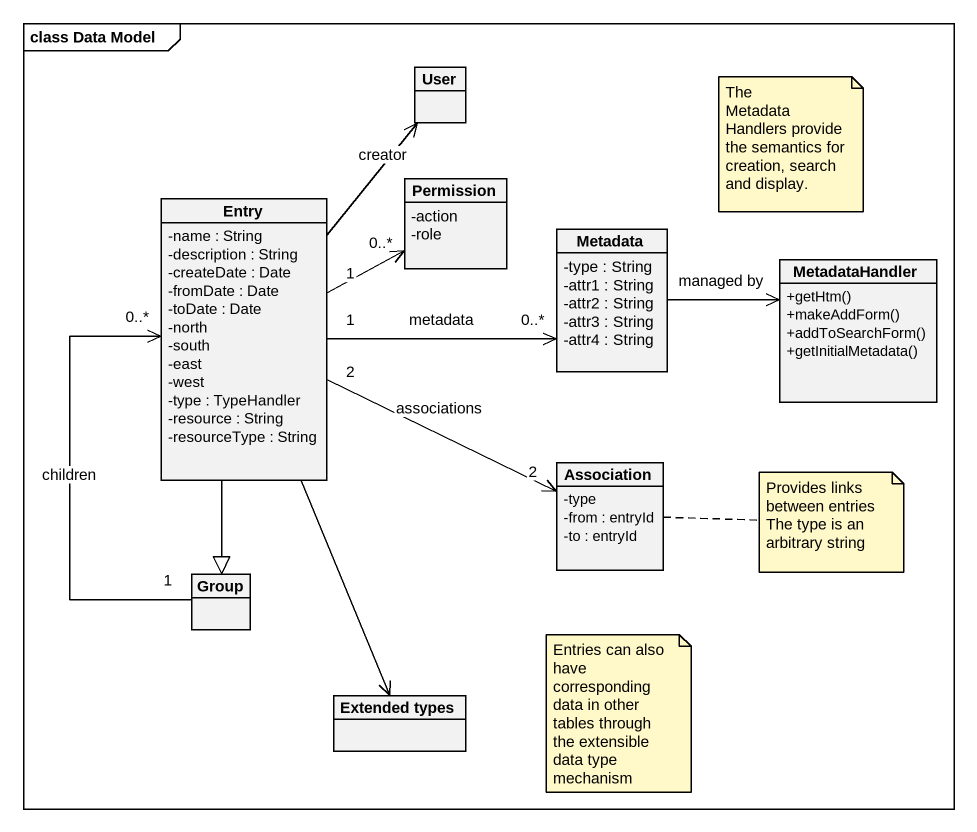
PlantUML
@startuml
mainframe class Data Model
hide circle
hide empty members
skinparam classAttributeIconSize 0
class User
class Entry {
  -name : String
  -description : String
  -createDate : Date
  -fromDate : Date
  -toDate : Date
  -north
  -south
  -east
  -west
  -type : TypeHandler
  -resource : String
  -resourceType : String
}
class Permission {
  -action
  -role
}
class Metadata {
  -type : String
  -attr1 : String
  -attr2 : String
  -attr3 : String
  -attr4 : String
}
class MetadataHandler {
  +getHtm()
  +makeAddForm()
  +addToSearchForm()
  +getInitialMetadata()
}
class Association {
  -type
  -from : entryId
  -to : entryId
}
class "Group" as Group_
class "Extended types" as Extended_types
Entry -up-> User : creator
Entry "1" -right-> "0..*" Permission
Entry "1" -right-> "0..*" Metadata : metadata
Entry "2" -right-> "2" Association : associations
Entry --|> Group_
Entry --> Extended_types
Metadata -right-> MetadataHandler : managed by
Group_ "1" -up-> "0..*" Entry : children
note as N1
  The MetadataHandlers provide the semantics for creation, search and display.
end note
note right of Association
  Provides links between entries
  The type is an arbitrary string
end note
note as N3
  Entries can also have corresponding data in other tables through the extensible data type mechanism
end note
@enduml
